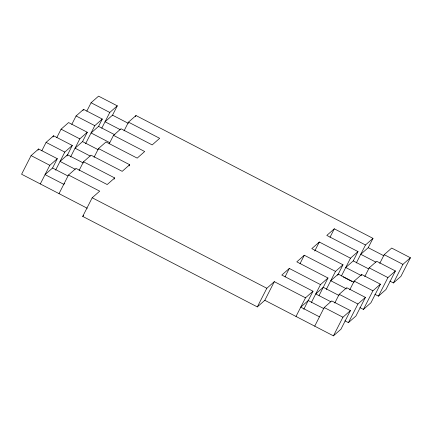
<?xml version="1.0" encoding="UTF-8"?>
<svg xmlns="http://www.w3.org/2000/svg" width="432" height="432" viewBox="0 0 432 432"><rect width="100%" height="100%" fill="white"/><g stroke="black" fill="none" stroke-linecap="round" stroke-linejoin="round"><path stroke-width="0.65" d="M64.768 183.433L63.769 184.313L45.058 174.614L52.553 168.01L57.305 158.695L38.594 148.997L31.093 155.601L21.6 174.236L87.259 208.267M37.978 150.196L38.594 148.997M41.801 150.806L46.089 142.387L53.59 135.783L72.301 145.481L66.955 155.963M52.974 136.987L53.59 135.783M56.797 137.592L61.085 129.179L68.585 122.569L87.291 132.268L82.544 141.588L75.049 148.192L90.25 156.071M40.311 183.935L49.804 165.299L57.305 158.695M71.793 124.384L76.081 115.965L83.581 109.361L102.287 119.054L98.566 126.365L91.066 132.97L109.777 142.668M82.966 110.56L83.581 109.361M55.604 170.143L64.8 152.086L72.301 145.481M86.789 111.17L91.076 102.751L98.572 96.147L117.283 105.845L112.536 115.16L105.035 121.77L120.242 129.649M70.594 156.929L79.796 138.872L87.291 132.268M59.017 193.633L68.515 174.998L76.01 168.388L107.195 184.55L114.691 177.946L83.511 161.784L79.061 170.521M85.601 143.699L94.792 125.663L102.287 119.054M101.774 128.174L109.787 112.45L117.283 105.845M94.052 157.307L98.507 148.57L106.002 141.966L137.187 158.128L144.682 151.519L113.503 135.356L109.172 143.856M124.043 130.88L128.493 122.148L135.994 115.538L372.983 238.367L368.231 247.687L360.736 254.291L375.937 262.17M372.983 238.367L365.483 244.976L334.303 228.814L326.803 235.418L357.988 251.581L350.487 258.185L319.307 242.023L311.807 248.632L342.992 264.794L335.491 271.399L304.312 255.236L296.811 261.846L327.996 278.003L320.495 284.612L289.316 268.45L281.815 275.054L313 291.217L305.505 297.821L274.32 281.664L264.827 300.299L257.326 306.904L82.706 216.4L92.2 197.764L99.7 191.155L68.515 174.998M135.4 116.705L135.994 115.538M114.08 179.145L114.691 177.946M129.076 165.937L129.686 164.732L98.507 148.57M257.326 306.904L266.825 288.268L274.32 281.664M285.028 276.863L289.316 268.45M300.024 263.655L304.312 255.236M314.728 251.008L319.307 242.023M330.026 237.206L334.303 228.814M296.006 316.462L305.505 297.821M303.799 309.269L313 291.217M311.299 302.665L320.495 284.612M319.091 295.477L327.996 278.003M326.295 289.451L335.491 271.399M337.667 275.243L342.992 264.794M314.717 326.155L324.211 307.519L331.711 300.915L350.417 310.613L340.924 329.249L333.428 335.853L264.827 300.299M341.41 276.01L350.487 258.185M360.941 275.384L345.74 267.505L353.236 260.901L357.988 251.581M334.757 303.043L339.206 294.305L346.707 287.701L365.413 297.4L355.919 316.035L348.419 322.639L344.914 320.825M356.308 262.98L365.483 244.976M349.753 289.834L354.202 281.097L361.703 274.487L380.408 284.186L370.953 302.746L363.415 309.431L359.91 307.611M361.109 275.654L361.703 274.487M333.428 335.853L342.922 317.218L350.417 310.613M364.748 276.62L369.198 267.883L376.693 261.279L395.404 270.972L385.933 289.559L378.448 296.141L374.884 294.295M348.419 322.639L357.917 304.004L365.413 297.4M379.744 263.407L384.194 254.669L391.689 248.065L410.4 257.764L400.907 276.399L393.433 282.955L389.923 281.135M363.415 309.431L372.913 290.79L380.408 284.186M378.448 296.141L387.909 277.582L395.404 270.972M393.433 282.955L402.905 264.368L410.4 257.764M83.511 161.784L91.006 155.18L122.191 171.337L129.686 164.732M113.503 135.356L120.998 128.752L152.183 144.914L159.678 138.31L128.493 122.148M82.706 216.4L83.705 215.519M91.076 102.751L109.787 112.45M384.194 254.669L402.905 264.368M112.536 115.16L128.32 123.341M368.231 247.687L384.021 255.868M98.566 126.365L114.934 134.849M76.081 115.965L94.792 125.663M369.198 267.883L387.909 277.582M353.236 260.901L368.442 268.78M61.085 129.179L79.796 138.872M354.202 281.097L372.913 290.79M82.544 141.588L98.334 149.769M354.029 282.29L338.245 274.109L330.745 280.719L346.529 288.9M343.159 276.917L351.929 281.464M46.089 142.387L64.8 152.086M339.206 294.305L357.917 304.004M83.338 162.983L67.549 154.796L60.053 161.406L75.254 169.285M339.034 295.504L323.249 287.323L315.749 293.927L330.95 301.806M31.093 155.601L49.804 165.299M324.211 307.519L342.922 317.218M52.553 168.01L67.759 175.889M324.038 308.718L308.254 300.537L300.753 307.141L319.464 316.84M92.2 197.764L266.825 288.268"/></g></svg>
